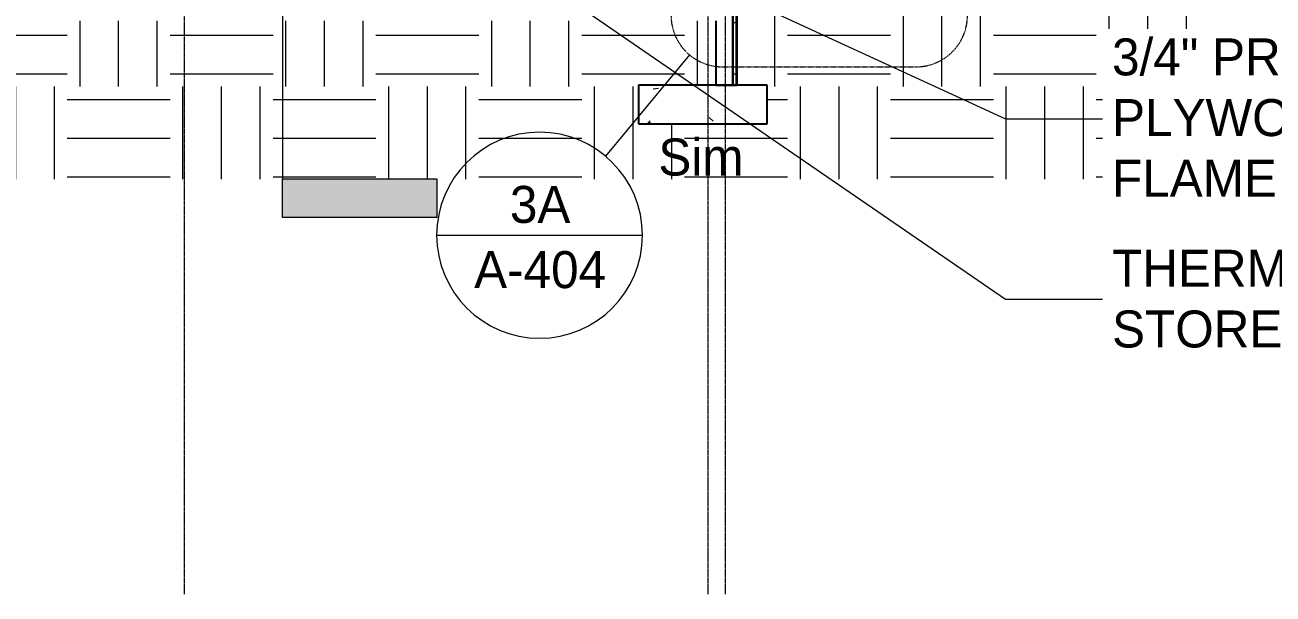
# Model space of a CAD drawing. Header units: inches. Extents: x -23445 to -32, y -314 to 853.
# Drawn here: x -11124 to -10542, y -273 to -8 of the extents above; entities that cross this region are included whole.
import ezdxf

# ---------------------------------------------------------------- set-up
doc = ezdxf.new("R2010")
doc.units = ezdxf.units.IN
doc.header["$MEASUREMENT"] = 0
doc.linetypes.add('Dash Dot 3_16_', pattern=[0.3125, 0.1875, -0.0625, 0, -0.0625])
doc.linetypes.add('Grid Line 1_2_', pattern=[0.875, 0.5, -0.125, 0.125, -0.125])
for name, color, linetype, lineweight in [('A-ANNO-IDEN', 131, 'Continuous', 9), ('A-ANNO-SYMB', 150, 'Continuous', 9), ('A-WALL-PATT', 111, 'Continuous', 25), ('C-TOPO', 7, 'Continuous', 9), ('G-ANNO-SYMB', 111, 'Continuous', 9), ('L-SITE-WALL', 31, 'Continuous', 9), ('S-FNDN', 32, 'Continuous', 9), ('S-GRID', 1, 'Continuous', 9)]:
    doc.layers.add(name, color=color, linetype=linetype, lineweight=lineweight)
doc.styles.add('Century Gothic', font='GOTHIC.TTF', dxfattribs={"height": 17.245342})
pattern_1 = [(50, (22063.86, 65.275), (55.0854, -4.8198), [5.76, -63.36]), (355, (22063.86, 65.275), (-10.6557, 57.7685), [4.608, -50.688]), (100.451, (22068.45, 64.874), (44.4295, 52.9487), [4.895, -53.848]), (46.184, (22063.86, 80.635), (81.9644, -12.712), [8.64, -95.04]), (96.636, (22070.69, 79.576), (71.7815, 74.812), [7.343, -80.772]), (351.184, (22063.86, 80.635), (71.782, 74.812), [6.912, -76.032]), (21, (22071.54, 76.795), (45.842, -30.9215), [5.76, -63.36]), (326, (22071.54, 76.795), (18.687, 55.6915), [4.608, -50.688]), (71.451, (22075.36, 74.22), (64.529, 24.77), [4.895, -53.848]), (37.5, (22063.858, 65.275), (0.9339, 25.5668), [2.534, -47.539, 2.534, -48.922, -50.88]), (37.5, (22063.858, 65.275), (0.9339, 25.5668), [-101.53, 2.534, -48.346]), (7.5, (22063.858, 65.275), (20.204, 30.2913), [2.534, -26.803, 2.534, -46.387, -19.392]), (7.5, (22063.858, 65.275), (20.204, 30.2913), [-78.259, 2.534, -16.858]), (327.5, (22046.732, 65.275), (40.9978, -1.7324), [2.534, -16.666, 2.534, -57.37, -79.488]), (327.5, (22046.732, 65.275), (40.9978, -1.7324), [-79.104, 2.534, -76.954]), (317.5, (22039.052, 65.275), (44.7889, 7.6878), [2.534, -22.426, 2.534, -37.248, -56.448]), (317.5, (22039.052, 65.275), (44.7889, 7.6878), [-64.742, 2.534, -53.914])]

# ---------------------------------------------------------------- blocks, each defined once
blk = doc.blocks.new('Struct_Xcel_Sports Complex_rvt-3-Building Section - North_South looking East _ Lounge')
at = {"layer": 'A-WALL-PATT', "lineweight": 9}
h = blk.add_hatch(dxfattribs=at)
h.set_pattern_fill('FP_37', style=0, pattern_type=2)
h.set_pattern_definition(pattern_1)
h.paths.add_polyline_path([(22798.8, -36), (22798.8, 0), (22790.8, 0), (22790.8, -36)], flags=0)
at = {"layer": 'S-FNDN'}
h = blk.add_hatch(dxfattribs=at)
h.set_pattern_fill('FP_37', color=256, style=0, pattern_type=2)
h.set_pattern_definition(pattern_1)
h.paths.add_polyline_path([(22754.8, -54), (22814.8, -54), (22814.8, -36), (22754.8, -36)], flags=0)
at = {"layer": 'L-SITE-WALL', "color": 250, "lineweight": 25}
for p, q in [((22798.8, -36), (22798.8, 0)), ((22790.8, -6), (22790.8, -36)), ((22790.8, -36), (22798.8, -36))]:
    blk.add_line(p, q, dxfattribs=at)
at = {"layer": 'S-FNDN', "color": 250, "lineweight": 25}
for p, q in [((22814.8, -36), (22754.8, -36)), ((22754.8, -36), (22754.8, -54)), ((22814.8, -54), (22814.8, -36)), ((22754.8, -54), (22814.8, -54))]:
    blk.add_line(p, q, dxfattribs=at)
blk = doc.blocks.new('Section - 3_32_ x 3_8_-18514-Building Section - North_South looking East _ Lounge')
at = {"layer": 'G-ANNO-SYMB'}
blk.add_hatch(color=256, dxfattribs=at).paths.add_polyline_path([(22320.83, -79.66), (22248.83, -79.66), (22248.83, -97.66), (22320.83, -97.66)], flags=0)
for p, q in [((22248.83, -97.66), (22248.83, -79.66)), ((22248.83, -79.66), (22320.83, -79.66)), ((22320.83, -79.66), (22320.83, -97.66)), ((22320.83, -97.66), (22248.83, -97.66))]:
    blk.add_line(p, q, dxfattribs=at)
blk = doc.blocks.new('Section - Callout Head-19020-Building Section - North_South looking East _ Lounge')
at = {"layer": 'A-ANNO-SYMB'}
blk.add_line((22660.58, -105.93), (22756.58, -105.93), dxfattribs=at)
for start, end in [(0, 180), (180, 360)]:
    blk.add_arc((22708.58, -105.93), 48, start, end, dxfattribs=at)

msp = doc.modelspace()

# ---------------------------------------------------------------- hatches: boundary and pattern name
at = {"layer": 'A-WALL-PATT', "lineweight": 9}
h = msp.add_hatch(dxfattribs=at)
h.set_pattern_fill('FP_39', color=256, style=0, pattern_type=2)
h.set_pattern_definition([(0, (22063.858, 65.275), (0, 24), []), (90, (22063.858, 65.275), (-24, 1e-15), [])])
h.paths.add_polyline_path([(-10793.56, -36), (-10791.56, -36), (-10791.56, 0), (-10793.56, 0)], flags=0)
at = {"layer": 'C-TOPO'}
h = msp.add_hatch(dxfattribs=at)
h.set_pattern_fill('FP_33', color=256, style=0, pattern_type=2)
h.set_pattern_definition([(0, (22063.86, 65.275), (48, 48), [48, -48]), (0, (22063.86, 83.275), (48, 48), [48, -48]), (0, (22063.86, 101.275), (48, 48), [48, -48]), (90, (22069.86, 107.275), (-48, 48), [48, -48]), (90, (22087.86, 107.275), (-48, 48), [48, -48]), (90, (22105.86, 107.275), (-48, 48), [48, -48])])
h.paths.add_polyline_path([(-13037.38, -79.73), (-10558.42, -79.73), (-10558.42, 0), (-10791.56, 0), (-10791.56, -36), (-10777.56, -36), (-10777.56, -54), (-10837.56, -54), (-10837.56, -36), (-10801.56, -36), (-10801.56, -6), (-12460.06, -6), (-12460.06, -36), (-12394.31, -36), (-12394.31, -60), (-12514.31, -60), (-12514.31, -36), (-12470.06, -36), (-12470.06, 0), (-13037.38, 0), (-13037.38, -23.97)], flags=0)
h.paths.add_polyline_path([(-11312.31, -36), (-11312.31, -12), (-11174.31, -12), (-11174.31, -36), (-11178.16, -36)], flags=0)
h.paths.add_polyline_path([(-11488.03, -30), (-11513.56, -30), (-11513.56, -12), (-11453.56, -12), (-11453.56, -30)], flags=0)
h.paths.add_polyline_path([(-11936.06, -30), (-11996.06, -30), (-11996.06, -12), (-11936.06, -12)], flags=0)
h.paths.add_polyline_path([(-12237.31, -30), (-12237.31, -12), (-12177.31, -12), (-12177.31, -30)], flags=0)
h.paths.add_polyline_path([(-11754.81, -30), (-11754.81, -12), (-11694.81, -12), (-11694.81, -30)], flags=0)

# ---------------------------------------------------------------- linework, layer by layer
at = {"layer": 'A-ANNO-IDEN', "color": 153}
for p, q in [((-10927.07, 68.17), (-10666.43, -51.73)), ((-10877.03, 8.82), (-10666.43, -135.68)), ((-10666.43, -51.73), (-10616.74, -51.73)), ((-10666.43, -135.68), (-10616.74, -135.68))]:
    msp.add_line(p, q, dxfattribs=at)
at = {"layer": 'A-ANNO-SYMB'}
msp.add_line((-10813.8, -21.91), (-10853.06, -69.05), dxfattribs=at)
at = {"layer": 'A-ANNO-SYMB', "linetype": 'Dash Dot 3_16_'}
msp.add_line((-10798.44, -27.46), (-10708.18, -27.46), dxfattribs=at)
for centre, start, end in [((-10798.44, -3.46), 180, 270), ((-10708.18, -3.46), 270, 360)]:
    msp.add_arc(centre, 24, start, end, dxfattribs=at)
at = {"layer": 'G-ANNO-SYMB'}
msp.add_line((-11003.73, 545.16), (-11003.73, -79.66), dxfattribs=at)
at = {"layer": 'L-SITE-WALL', "lineweight": 25}
for p, q in [((-10793.56, 0), (-10793.56, -36)), ((-10791.56, -36), (-10791.56, 0)), ((-10793.56, -36), (-10791.56, -36))]:
    msp.add_line(p, q, dxfattribs=at)
at = {"layer": 'S-GRID', "linetype": 'Grid Line 1_2_'}
for p, q in [((-11049.31, -273.16), (-11049.31, 738.66)), ((-11049.31, -273.16), (-11049.31, 738.66)), ((-10805.06, -273.16), (-10805.06, 738.66)), ((-10805.06, -273.16), (-10805.06, 738.66)), ((-10797.06, -273.16), (-10797.06, 738.66)), ((-10797.06, -273.16), (-10797.06, 738.66))]:
    msp.add_line(p, q, dxfattribs=at)

# ---------------------------------------------------------------- block references
at = {"color": 90, "lineweight": 5}
msp.add_blockref('Struct_Xcel_Sports Complex_rvt-3-Building Section - North_South looking East _ Lounge', (-33592.36, 0), dxfattribs=at)
at = {"layer": 'A-ANNO-SYMB'}
msp.add_blockref('Section - Callout Head-19020-Building Section - North_South looking East _ Lounge', (-33592.36, 0), dxfattribs=at)
at = {"layer": 'G-ANNO-SYMB'}
msp.add_blockref('Section - 3_32_ x 3_8_-18514-Building Section - North_South looking East _ Lounge', (-33252.56, 0), dxfattribs=at)

# ---------------------------------------------------------------- texts
at = {"layer": 'A-ANNO-SYMB', "char_height": 17.245, "line_spacing_factor": 0.984117, "style": 'Century Gothic'}
for s, insert, width, attachment_point in [('Sim', (-10828.36, -60.86), 46.224, 1), ('3A', (-10883.51, -82.95), 36.936, 2), ('A-404', (-10883.51, -113.34), 77.76, 2)]:
    msp.add_mtext(s, dxfattribs=dict(at, insert=insert, width=width, attachment_point=attachment_point))

# ---------------------------------------------------------------- next in the draw order: texts
at = {"layer": 'A-ANNO-IDEN', "char_height": 17.2453, "attachment_point": 1, "line_spacing_factor": 0.984117, "style": 'Century Gothic', "bg_fill": 3, "box_fill_scale": 1.25, "bg_fill_color": 0, "bg_fill_transparency": 0}
for s, insert, width in [('3/4" PREFINISHED STAINED/SEALED\\PPLYWOOD (FINISH: GRADE B,\\PFLAME SPREAD: CLASS B)', (-10616.74, -14.19), 458.136), ('THERMAL BROKEN ALUMINUM\\PSTOREFRONT', (-10616.74, -112.72), 402.192)]:
    msp.add_mtext(s, dxfattribs=dict(at, insert=insert, width=width))

doc.saveas('drawing.dxf')
